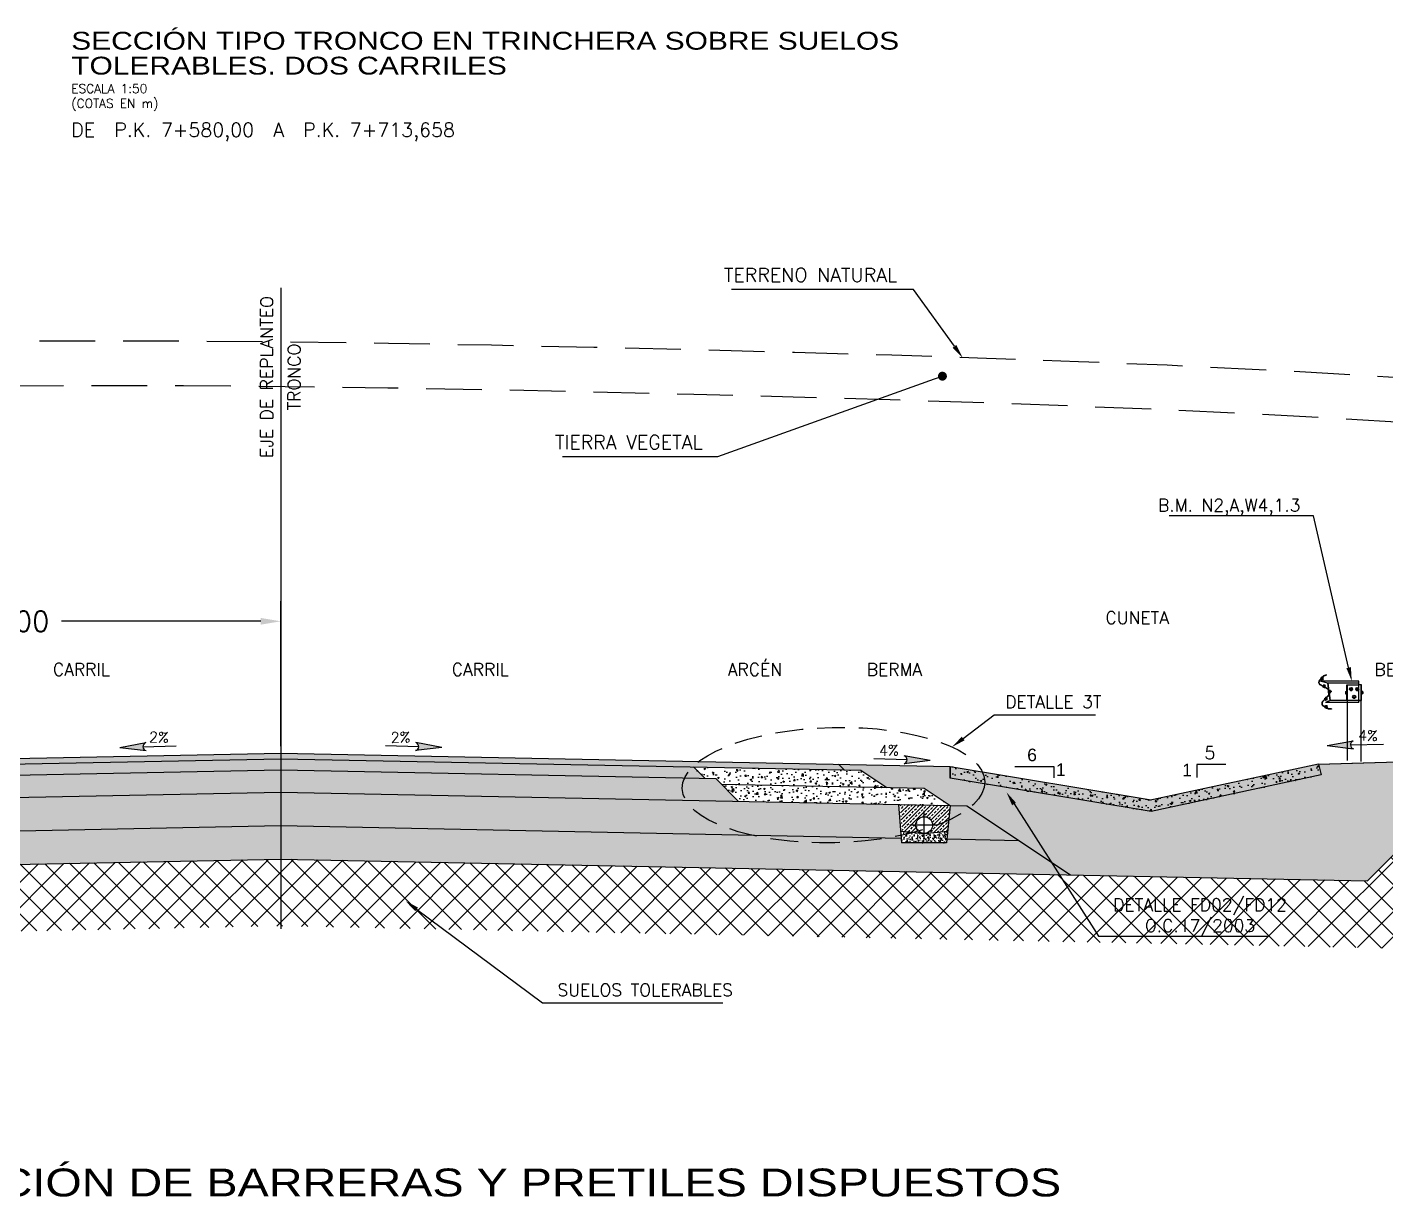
# Model space of a CAD drawing. Header units: metres. Extents: x 750563 to 756046, y 4495933 to 4497284.
# Drawn here: x 755776.78 to 755788.96, y 4496165.02 to 4496175.51 of the extents above; entities that cross this region are included whole.
import ezdxf
from ezdxf import colors
from ezdxf.entities.mleader import LeaderData, LeaderLine
from ezdxf.enums import TextEntityAlignment as Align
from ezdxf.math import Vec2, Vec3

# ---------------------------------------------------------------- set-up
doc = ezdxf.new("R2010")
doc.units = ezdxf.units.M
doc.linetypes.add('kv_TRAZOS', pattern=[0.75, 0.5, -0.25])
for name, color, linetype in [('00_EJES', 2, 'Continuous'), ('00_TEXTO DETALLES', 7, 'Continuous'), ('00_TEXTOS', 7, 'Continuous'), ('00_TITULOS', 190, 'Continuous'), ('00_TITULOS 2', 3, 'Continuous'), ('00_VISTO', 7, 'Continuous'), ('00_VISTO2', 3, 'Continuous'), ('00TRAMA16', 16, 'Continuous'), ('00TRAMA251', 251, 'Continuous'), ('00TRAMA252', 252, 'Continuous'), ('00TRAMA253', 253, 'Continuous'), ('00TRAMA254', 254, 'Continuous'), ('00TRAMA31', 31, 'Continuous'), ('00TRAMA32', 32, 'Continuous'), ('00TRAMA36', 36, 'Continuous')]:
    doc.layers.add(name, color=color, linetype=linetype)
doc.styles.get("Standard").update_dxf_attribs({"font": 'simplex.shx'})
doc.styles.add('STYLE2', font='')
doc.styles.get('STYLE2').set_extended_font_data('Swis721 LtEx BT')
doc.dimstyles.get("Standard").update_dxf_attribs({"dimtxt": 0.18, "dimasz": 0.18, "dimexe": 0.18, "dimexo": 0.0625, "dimgap": 0.09, "dimtad": 0, "dimtih": 1, "dimtoh": 1, "dimdec": 4, "dimzin": 0, "dimdsep": 46, "dimtxsty": 'Standard', "dimcen": 0.09, "dimadec": 0, "dimazin": 0, "dimtfac": 1, "dimtdec": 4, "dimtofl": 0, "dimtmove": 0, "dimatfit": 3, "dimfxl": 1, "dimtolj": 1, "dimtzin": 0, "dimarcsym": 0})
pattern_1 = [(50, (755627.28968, 4495942.88269), (0.145747735, -0.01275127), [0.01524, -0.16764]), (355, (755627.28968, 4495942.88269), (-0.02819426, 0.152845314), [0.012192, -0.134112]), (100.451, (755627.30182, 4495942.88162), (0.117554, 0.14009335), [0.012952, -0.142472]), (46.1842, (755627.28968, 4495942.92333), (0.21686323, -0.03363386), [0.02286, -0.25146]), (96.6356, (755627.30775, 4495942.92052), (0.18992339, 0.19794044), [0.019428, -0.213708]), (351.184, (755627.28968, 4495942.92333), (0.18992368, 0.1979401), [0.018288, -0.201168]), (21, (755627.31, 4495942.91317), (0.121291904, -0.081812415), [0.01524, -0.16764]), (326, (755627.31, 4495942.91317), (0.04944162, 0.14735037), [0.012192, -0.134112]), (71.4514, (755627.3201, 4495942.90635), (0.17073319, 0.065538286), [0.012952, -0.142472]), (37.5, (755627.28968, 4495942.882686), (0.002470883, 0.067644031), [0, -0.1324864, 0, -0.136144, 0, -0.13462]), (7.5, (755627.28968, 4495942.882686), (0.05345573, 0.08014446), [0, -0.0776224, 0, -0.1294384, 0, -0.051308]), (327.5, (755627.244364, 4495942.882686), (0.108472476, -0.004582995), [0, -0.0508, 0, -0.158496, 0, -0.210312]), (317.5, (755627.22404, 4495942.88269), (0.118503345, 0.020341193), [0, -0.06604, 0, -0.1052576, 0, -0.149352])]

# ---------------------------------------------------------------- blocks, each defined once
blk = doc.blocks.new('Barrera')
at = {"layer": '00TRAMA251'}
for p, q in [((-0.072, 0.747), (-0.071, 0.75)), ((-0.072, 0.747), (-0.047, 0.739)), ((-0.071, 0.75), (-0.045, 0.742)), ((-0.047, 0.739), (-0.01, 0.701)), ((-0.045, 0.742), (-0.008, 0.703)), ((-0.018, 0.713), (-0.035, 0.731)), ((-0.386, 0.661), (-0.362, 0.661)), ((-0.386, 0.52), (-0.386, 0.661)), ((-0.379, 0.661), (-0.379, 0.52)), ((-0.362, 0.693), (-0.013, 0.693)), ((-0.362, 0.676), (-0.362, 0.693)), ((-0.362, 0.676), (-0.082, 0.676)), ((-0.362, 0.52), (-0.362, 0.676)), ((-0.259, 0.661), (-0.362, 0.661)), ((-0.36, 0.623), (-0.353, 0.635)), ((-0.36, 0.623), (-0.353, 0.611)), ((-0.34, 0.635), (-0.353, 0.635)), ((-0.34, 0.611), (-0.353, 0.611)), ((-0.333, 0.623), (-0.34, 0.635)), ((-0.333, 0.623), (-0.34, 0.611)), ((-0.305, 0.623), (-0.298, 0.635)), ((-0.305, 0.623), (-0.298, 0.611)), ((-0.285, 0.635), (-0.298, 0.635)), ((-0.285, 0.611), (-0.298, 0.611)), ((-0.278, 0.623), (-0.285, 0.635)), ((-0.278, 0.623), (-0.285, 0.611)), ((-0.259, 0.52), (-0.259, 0.661)), ((-0.108, 0.52), (-0.085, 0.676)), ((-0.104, 0.52), (-0.082, 0.676)), ((-0.096, 0.61), (-0.103, 0.611)), ((-0.091, 0.61), (-0.093, 0.596)), ((-0.092, 0.586), (-0.088, 0.61)), ((-0.088, 0.61), (-0.09, 0.596)), ((-0.082, 0.676), (-0.013, 0.693)), ((-0.079, 0.628), (-0.015, 0.663)), ((-0.078, 0.625), (-0.014, 0.66)), ((-0.057, 0.641), (-0.061, 0.647)), ((-0.052, 0.661), (-0.059, 0.658)), ((-0.059, 0.658), (-0.056, 0.652)), ((-0.059, 0.65), (-0.045, 0.658)), ((-0.052, 0.644), (-0.056, 0.65)), ((-0.056, 0.637), (-0.035, 0.649)), ((-0.055, 0.66), (-0.043, 0.637)), ((-0.054, 0.641), (-0.04, 0.65)), ((-0.052, 0.661), (-0.049, 0.656)), ((-0.043, 0.649), (-0.047, 0.656)), ((-0.037, 0.727), (-0.043, 0.721)), ((-0.043, 0.711), (-0.038, 0.715)), ((-0.043, 0.711), (-0.037, 0.705)), ((-0.029, 0.707), (-0.042, 0.718)), ((-0.038, 0.652), (-0.042, 0.659)), ((-0.04, 0.708), (-0.021, 0.726)), ((-0.033, 0.723), (-0.039, 0.717)), ((-0.037, 0.705), (-0.033, 0.71)), ((-0.022, 0.714), (-0.035, 0.726)), ((-0.025, 0.715), (-0.031, 0.71)), ((-0.021, 0.711), (-0.027, 0.706)), ((-0.397, 0.598), (-0.397, 0.583)), ((-0.396, 0.601), (-0.392, 0.601)), ((-0.396, 0.596), (-0.392, 0.596)), ((-0.396, 0.586), (-0.392, 0.586)), ((-0.396, 0.581), (-0.392, 0.581)), ((-0.389, 0.601), (-0.392, 0.601)), ((-0.389, 0.596), (-0.392, 0.596)), ((-0.389, 0.586), (-0.392, 0.586)), ((-0.389, 0.581), (-0.392, 0.581)), ((-0.388, 0.603), (-0.388, 0.577)), ((-0.386, 0.603), (-0.388, 0.603)), ((-0.388, 0.598), (-0.388, 0.583)), ((-0.388, 0.577), (-0.386, 0.577)), ((-0.386, 0.577), (-0.386, 0.603)), ((-0.362, 0.52), (-0.386, 0.52)), ((-0.381, 0.52), (-0.104, 0.52)), ((-0.362, 0.503), (-0.362, 0.52)), ((-0.362, 0.503), (-0.062, 0.503)), ((-0.332, 0.553), (-0.326, 0.565)), ((-0.332, 0.553), (-0.326, 0.541)), ((-0.312, 0.565), (-0.326, 0.565)), ((-0.312, 0.541), (-0.326, 0.541)), ((-0.305, 0.553), (-0.312, 0.565)), ((-0.305, 0.553), (-0.312, 0.541)), ((-0.259, 0.52), (-0.252, 0.52)), ((-0.252, 0.577), (-0.252, 0.603)), ((-0.252, 0.603), (-0.25, 0.603)), ((-0.25, 0.577), (-0.252, 0.577)), ((-0.25, 0.603), (-0.25, 0.577)), ((-0.25, 0.598), (-0.25, 0.583)), ((-0.249, 0.601), (-0.246, 0.601)), ((-0.249, 0.596), (-0.246, 0.596)), ((-0.249, 0.586), (-0.246, 0.586)), ((-0.249, 0.581), (-0.246, 0.581)), ((-0.242, 0.601), (-0.246, 0.601)), ((-0.242, 0.596), (-0.246, 0.596)), ((-0.242, 0.586), (-0.246, 0.586)), ((-0.242, 0.581), (-0.246, 0.581)), ((-0.241, 0.598), (-0.241, 0.583)), ((-0.117, 0.602), (-0.085, 0.598)), ((-0.112, 0.605), (-0.113, 0.597)), ((-0.113, 0.597), (-0.107, 0.596)), ((-0.112, 0.605), (-0.106, 0.604)), ((-0.108, 0.592), (-0.105, 0.608)), ((-0.099, 0.588), (-0.107, 0.589)), ((-0.098, 0.593), (-0.106, 0.594)), ((-0.097, 0.604), (-0.104, 0.606)), ((-0.104, 0.52), (-0.062, 0.503)), ((-0.1, 0.605), (-0.102, 0.593)), ((-0.097, 0.59), (-0.095, 0.607)), ((-0.096, 0.581), (-0.094, 0.595)), ((-0.093, 0.592), (-0.095, 0.593)), ((-0.091, 0.605), (-0.093, 0.605)), ((-0.091, 0.592), (-0.093, 0.592)), ((-0.092, 0.582), (-0.09, 0.596)), ((-0.089, 0.605), (-0.091, 0.605)), ((-0.085, 0.598), (-0.09, 0.598)), ((-0.089, 0.562), (-0.037, 0.51)), ((-0.087, 0.564), (-0.035, 0.512)), ((-0.072, 0.543), (-0.077, 0.537)), ((-0.077, 0.527), (-0.073, 0.532)), ((-0.077, 0.527), (-0.072, 0.522)), ((-0.064, 0.523), (-0.076, 0.535)), ((-0.075, 0.524), (-0.056, 0.543)), ((-0.068, 0.539), (-0.073, 0.534)), ((-0.072, 0.522), (-0.067, 0.526)), ((-0.053, 0.53), (-0.07, 0.547)), ((-0.057, 0.531), (-0.069, 0.542)), ((-0.06, 0.532), (-0.065, 0.526)), ((-0.056, 0.528), (-0.061, 0.522)), ((-0.115, 0.445), (-0.116, 0.442)), ((-0.116, 0.442), (-0.088, 0.443)), ((-0.115, 0.445), (-0.089, 0.446)), ((-0.089, 0.446), (-0.043, 0.472)), ((-0.088, 0.443), (-0.041, 0.47)), ((-0.076, 0.455), (-0.08, 0.461)), ((-0.071, 0.475), (-0.078, 0.472)), ((-0.078, 0.464), (-0.064, 0.473)), ((-0.078, 0.472), (-0.074, 0.466)), ((-0.071, 0.458), (-0.075, 0.464)), ((-0.075, 0.451), (-0.053, 0.463)), ((-0.074, 0.474), (-0.061, 0.451)), ((-0.073, 0.455), (-0.059, 0.464)), ((-0.071, 0.475), (-0.068, 0.47)), ((-0.062, 0.464), (-0.066, 0.47)), ((-0.057, 0.467), (-0.061, 0.473))]:
    blk.add_line(p, q, dxfattribs=at)
for points in [[(-0.252, 0.52), (-0.252, 0.661), (-0.259, 0.661)], [(-0.379, 0.52), (-0.379, -0.026)], [(-0.259, -0.017), (-0.259, 0.52)]]:
    blk.add_lwpolyline(points, dxfattribs=at)
at = {"layer": '00TRAMA251', "extrusion": (0, 0, -1)}
for centre, major_axis, start_param, end_param in [((-0.036, 0.713), (0.0129, 0.0129), -0.709727, 0.754499), ((-0.346, 0.623), (0.00955, 0.00955), 3.926991, 10.210176), ((-0.346, 0.623), (0.00601, 0.00601), 3.926991, 10.210176), ((-0.291, 0.623), (0.00955, 0.00955), 3.926991, 10.210176), ((-0.291, 0.623), (0.00601, 0.00601), 3.926991, 10.210176), ((-0.102, 0.608), (0.00255, 0.00255), 3.18707, 4.949098), ((-0.099, 0.608), (0.00255, 0.00255), 0.045477, 1.807505), ((-0.103, 0.6), (0.0129, 0.0129), 0.194378, 1.658604), ((-0.068, 0.607), (0.017, 0.017), 4.070108, 4.994643), ((-0.068, 0.607), (-0.0149, 0.0149), 5.640904, 6.565439), ((-0.058, 0.647), (-0.00255, 0.00255), 5.641836, 7.403865), ((-0.056, 0.644), (-0.00255, 0.00255), 2.500244, 4.262272), ((-0.046, 0.643), (0.00882, 0.00882), 4.489103, 5.415005), ((-0.052, 0.655), (0.0129, 0.0129), 1.121735, 2.585961), ((-0.054, 0.656), (-0.00882, 0.00882), 2.918307, 3.844208), ((-0.043, 0.655), (0.00255, 0.00255), 4.07104, 5.833068), ((-0.039, 0.721), (0.00255, 0.00255), 2.239578, 4.001607), ((-0.042, 0.653), (-0.00255, 0.00255), 2.500244, 4.262272), ((-0.027, 0.721), (0.00882, 0.00882), 2.657642, 3.583543), ((-0.037, 0.723), (0.00255, 0.00255), -0.902014, 0.860014), ((-0.037, 0.711), (-0.00882, 0.00882), 1.086845, 2.012747), ((-0.027, 0.709), (0.00255, 0.00255), 2.239578, 4.001607), ((-0.025, 0.711), (-0.00255, 0.00255), 0.668782, 2.43081), ((-0.027, 0.684), (0.017, 0.017), 0.012415, 1.85305), ((-0.027, 0.684), (0.0191, 0.0191), 0.012415, 1.85305), ((-0.393, 0.598), (-0.00228, 0.00228), 4.610001, 6.385573), ((-0.386, 0.591), (-0.00769, 0.00769), 5.019169, 5.976405), ((-0.393, 0.583), (0.00228, 0.00228), 3.039306, 4.814675), ((-0.391, 0.598), (0.00228, 0.00228), -0.102388, 1.673184), ((-0.399, 0.591), (0.00769, 0.00769), 0.30678, 1.264017), ((-0.391, 0.583), (-0.00228, 0.00228), 1.46851, 3.243879), ((-0.319, 0.553), (0.00955, 0.00955), 3.926991, 10.210176), ((-0.319, 0.553), (0.00601, 0.00601), 3.926991, 10.210176), ((-0.239, 0.591), (-0.00769, 0.00769), 5.019169, 5.976405), ((-0.247, 0.598), (-0.00228, 0.00228), 4.610001, 6.385573), ((-0.247, 0.583), (0.00228, 0.00228), 3.039306, 4.814675), ((-0.244, 0.598), (-0.00228, 0.00228), 1.468408, 3.243981), ((-0.252, 0.591), (0.00769, 0.00769), 0.30678, 1.264017), ((-0.244, 0.583), (-0.00228, 0.00228), 1.46851, 3.243879), ((-0.104, 0.591), (0.00255, 0.00255), 3.18707, 4.949098), ((-0.094, 0.598), (0.00882, 0.00882), 3.605133, 4.531034), ((-0.101, 0.591), (0.00255, 0.00255), 0.045477, 1.807505), ((-0.109, 0.601), (0.00882, 0.00882), 0.463541, 1.389442), ((-0.072, 0.579), (-0.017, 0.017), 4.716369, 5.640904), ((-0.072, 0.579), (0.0149, 0.0149), 3.145572, 4.070108), ((-0.074, 0.537), (0.00255, 0.00255), 2.219631, 3.981659), ((-0.062, 0.538), (-0.00882, 0.00882), 4.208491, 5.134392), ((-0.072, 0.539), (-0.00255, 0.00255), 0.648834, 2.410863), ((-0.071, 0.529), (0.0129, 0.0129), -0.729674, 0.734552), ((-0.072, 0.527), (-0.00882, 0.00882), 1.066898, 1.992799), ((-0.062, 0.526), (0.00255, 0.00255), 2.219631, 3.981659), ((-0.06, 0.528), (0.00255, 0.00255), -0.921962, 0.840066), ((-0.055, 0.493), (0.017, 0.017), 0.00398, 1.844615), ((-0.055, 0.493), (0.0191, 0.0191), 0.00398, 1.844615), ((-0.076, 0.461), (0.00255, 0.00255), 4.058535, 5.820563), ((-0.075, 0.458), (0.00255, 0.00255), 0.916942, 2.678971), ((-0.065, 0.458), (-0.00882, 0.00882), 6.047395, 6.973296), ((-0.071, 0.469), (-0.0129, 0.0129), 2.680026, 4.144252), ((-0.072, 0.47), (-0.00882, 0.00882), 2.905802, 3.831703), ((-0.062, 0.469), (-0.00255, 0.00255), 5.629331, 7.39136), ((-0.061, 0.467), (0.00255, 0.00255), 0.916942, 2.678971)]:
    blk.add_ellipse(centre, major_axis=major_axis, ratio=1, start_param=start_param, end_param=end_param, dxfattribs=at)
blk = doc.blocks.new('_Dot')
at = {"color": 0, "linetype": 'ByBlock', "lineweight": -2}
blk.add_line((-0.5, 0), (-1, 0), dxfattribs=at)
at = {"color": 0, "linetype": 'ByBlock', "const_width": 0.5}
blk.add_lwpolyline([(-0.25, 0, 1), (0.25, 0, 1)], format="xyb", close=True, dxfattribs=at)
blk = doc.blocks.new('*D186')
at = {"color": 0, "lineweight": -2, "transparency": 16777216}
for p, q in [((755774.057, 4496168.963), (755774.057, 4496170.362)), ((755779.057, 4496169.063), (755779.057, 4496170.362)), ((755774.237, 4496170.182), (755776.021, 4496170.182)), ((755778.877, 4496170.182), (755777.092, 4496170.182))]:
    blk.add_line(p, q, dxfattribs=at)
at = {"color": 0, "transparency": 16777216}
for points in [[(755774.237, 4496170.212), (755774.237, 4496170.152), (755774.057, 4496170.182)], [(755778.877, 4496170.212), (755778.877, 4496170.152), (755779.057, 4496170.182)]]:
    blk.add_solid(points, dxfattribs=at)
at = {"layer": 'Defpoints', "color": 0, "transparency": 16777216}
for p in [(755774.057, 4496170.182), (755779.057, 4496169), (755774.057, 4496168.9)]:
    blk.add_point(p, dxfattribs=at)
at = {"color": 0, "transparency": 16777216, "insert": (755776.557, 4496170.182), "char_height": 0.18, "attachment_point": 5}
blk.add_mtext('\\A1;5.0000', dxfattribs=at)

msp = doc.modelspace()

# ---------------------------------------------------------------- hatches: boundary and pattern name
at = {"layer": '00_TEXTOS'}
for points in [[(755788.43611, 4496169.0673), (755788.66931, 4496169.10951, 0.32826208), (755788.64409, 4496169.07313, 0.32826208), (755788.67131, 4496169.03822)], [(755777.84603, 4496169.09409, 0.32826208), (755777.8208, 4496169.05771, 0.32826208), (755777.84803, 4496169.0228), (755777.61283, 4496169.05188)], [(755780.26704, 4496169.09409, -0.32826208), (755780.29227, 4496169.05771, -0.32826208), (755780.26504, 4496169.0228), (755780.50025, 4496169.05188)], [(755784.87765, 4496168.93472), (755784.64444, 4496168.97694, -0.32826208), (755784.66967, 4496168.94055, -0.32826208), (755784.64244, 4496168.90564)]]:
    msp.add_hatch(color=256, dxfattribs=at).paths.add_polyline_path(points)
at = {"layer": '00TRAMA251'}
msp.add_hatch(color=256, dxfattribs=at).paths.add_polyline_path([(755784.05654, 4496168.90043), (755779.05654, 4496169.00043), (755774.05654, 4496168.90043), (755774.00654, 4496168.84942), (755779.05654, 4496168.95042), (755784.10654, 4496168.84942)])
h = msp.add_hatch(dxfattribs=at)
h.set_pattern_fill('AR-SAND', color=256, scale=0.001, style=0)
h.set_pattern_definition([(37.5, (755768.22768, 4496167.855454), (-0.00160003, 0.048941324), [0, -0.038608, 0, -0.04318, 0, -0.041275]), (7.5, (755768.22768, 4496167.855454), (0.04495233, 0.07168251), [0, -0.020828, 0, -0.034798, 0, -0.013335]), (327.5, (755768.19644, 4496167.855454), (0.07909924, 0.00014372), [0, -0.0127, 0, -0.04572, 0, -0.05969]), (317.5, (755768.19644, 4496167.855454), (0.07635565, 0.02229293), [0, -0.00635, 0, -0.029972, 0, -0.03429])])
h.paths.add_polyline_path([(755786.85654, 4496168.47732), (755785.05654, 4496168.77473), (755785.05631, 4496168.88043), (755784.05654, 4496168.90043), (755784.10654, 4496168.84942), (755784.25654, 4496168.84642), (755784.48854, 4496168.69175), (755784.82453, 4496168.68503), (755785.05654, 4496168.53036), (755785.20654, 4496168.52736), (755786.13456, 4496167.90868), (755788.79577, 4496167.85545), (755789.8854, 4496168.94508), (755788.35654, 4496168.9022), (755788.38081, 4496168.80513)])
h = msp.add_hatch(dxfattribs=at)
h.set_pattern_fill('AR-CONC', color=256, scale=0.0008, style=0)
h.set_pattern_definition([(50, (755688.42885, 4495980.18375), (0.145747735, -0.01275127), [0.01524, -0.16764]), (355, (755688.42885, 4495980.18375), (-0.02819426, 0.15284531), [0.012192, -0.134112]), (100.451, (755688.44099, 4495980.18268), (0.117554, 0.14009335), [0.012952, -0.142472]), (46.1842, (755688.42885, 4495980.22439), (0.21686323, -0.03363386), [0.02286, -0.25146]), (96.6356, (755688.44692, 4495980.22158), (0.18992339, 0.19794044), [0.019428, -0.213708]), (351.184, (755688.42885, 4495980.22439), (0.18992368, 0.1979401), [0.018288, -0.201168]), (21, (755688.44917, 4495980.21423), (0.121291904, -0.081812415), [0.01524, -0.16764]), (326, (755688.44917, 4495980.21423), (0.04944162, 0.14735037), [0.012192, -0.134112]), (71.4514, (755688.45927, 4495980.20741), (0.17073319, 0.06553829), [0.012952, -0.142472]), (37.5, (755688.428846, 4495980.183746), (0.002470883, 0.067644031), [0, -0.1324864, 0, -0.136144, 0, -0.13462]), (7.5, (755688.42885, 4495980.183746), (0.05345573, 0.08014446), [0, -0.0776224, 0, -0.1294384, 0, -0.051308]), (327.5, (755688.383533, 4495980.183746), (0.108472476, -0.004582995), [0, -0.0508, 0, -0.158496, 0, -0.210312]), (317.5, (755688.36321, 4495980.18375), (0.118503345, 0.020341193), [0, -0.06604, 0, -0.1052576, 0, -0.149352])])
h.paths.add_polyline_path([(755788.3808, 4496168.80517), (755788.35654, 4496168.90219), (755786.85654, 4496168.5804), (755785.05654, 4496168.8804), (755785.05654, 4496168.77473), (755786.79941, 4496168.48676), (755786.86266, 4496168.47885)])
h = msp.add_hatch(dxfattribs=at)
h.set_pattern_fill('AR-CONC', color=256, scale=0.003, style=0)
h.set_pattern_definition([(50, (755772.4156, 4496168.2175), (0.546554, -0.047817), [0.05715, -0.62865]), (355, (755772.4156, 4496168.2175), (-0.105728, 0.57317), [0.04572, -0.50292]), (100.451, (755772.46113, 4496168.2135), (0.440828, 0.52535), [0.04857, -0.53427]), (46.184, (755772.4156, 4496168.3699), (0.813237, -0.126127), [0.085725, -0.942975]), (96.6356, (755772.48335, 4496168.3594), (0.712213, 0.742277), [0.072855, -0.801405]), (351.184, (755772.4156, 4496168.3699), (0.712214, 0.742275), [0.06858, -0.75438]), (21, (755772.4918, 4496168.3318), (0.454845, -0.306797), [0.05715, -0.62865]), (326, (755772.4918, 4496168.3318), (0.185406, 0.552564), [0.04572, -0.50292]), (71.4514, (755772.5297, 4496168.3062), (0.64025, 0.245769), [0.04857, -0.53427]), (37.5, (755772.41558, 4496168.21748), (0.0092658, 0.253665), [0, -0.496824, 0, -0.51054, 0, -0.504825]), (7.5, (755772.41558, 4496168.21748), (0.200459, 0.300542), [0, -0.291084, 0, -0.485394, 0, -0.192405]), (327.5, (755772.24566, 4496168.21748), (0.4067718, -0.0171862), [0, -0.1905, 0, -0.59436, 0, -0.78867]), (317.5, (755772.16946, 4496168.21748), (0.444388, 0.0762795), [0, -0.24765, 0, -0.394716, 0, -0.56007])])
h.paths.add_polyline_path([(755773.08658, 4496168.2309), (755773.05654, 4496168.53036), (755772.87959, 4496168.52682), (755772.41558, 4496168.21748)])
h.paths.add_polyline_path([(755779.05654, 4496168.3503), (755784.61945, 4496168.23904), (755784.59616, 4496168.53957), (755779.05654, 4496168.65036), (755773.51695, 4496168.53957), (755773.49366, 4496168.23904)])
h.paths.add_polyline_path([(755785.0265, 4496168.2309), (755785.67055, 4496168.21802), (755785.20654, 4496168.52736), (755785.05654, 4496168.53036)])
at = {"layer": '00TRAMA252'}
msp.add_hatch(color=256, dxfattribs=at).paths.add_polyline_path([(755779.05654, 4496168.8504), (755782.85654, 4496168.7744), (755782.75654, 4496168.87642), (755779.05654, 4496168.95042), (755775.35654, 4496168.87642), (755775.25654, 4496168.7744)])
at = {"layer": '00TRAMA253'}
h = msp.add_hatch(dxfattribs=at)
h.set_pattern_fill('ANSI37', color=256, scale=0.05, style=0)
h.set_pattern_definition([(45, (755763.77915, 4496167.25046), (-0.1122532, 0.1122532), []), (135, (755763.77915, 4496167.25046), (-0.1122532, -0.1122532), [])])
h.paths.add_polyline_path([(755769.31731, 4496167.85545), (755767.30147, 4496169.8713), (755765.96345, 4496171.20932), (755764.9383, 4496171.89275), (755763.77915, 4496171.90018), (755763.77915, 4496171.30017), (755764.75489, 4496171.29391), (755765.58119, 4496170.74304), (755766.8772, 4496169.44703), (755769.07377, 4496167.25046), (755779.05654, 4496167.45012), (755789.0393, 4496167.25046), (755791.23588, 4496169.44703), (755792.53188, 4496170.74304), (755793.45176, 4496171.35629), (755794.8538, 4496171.31511), (755794.8538, 4496171.91537), (755793.27813, 4496171.96165), (755792.14963, 4496171.20932), (755790.81161, 4496169.8713), (755788.79577, 4496167.85545), (755779.05654, 4496168.05024)])
msp.add_hatch(color=256, dxfattribs=at).paths.add_polyline_path([(755779.05654, 4496168.65036), (755783.15654, 4496168.56836), (755782.95654, 4496168.7724), (755779.05654, 4496168.8504), (755775.15654, 4496168.7724), (755774.95654, 4496168.56836)])
h = msp.add_hatch(dxfattribs=at)
h.set_pattern_fill('ANSI33', color=256, scale=0.0075, style=0)
h.set_pattern_definition([(45, (755656.06064, 4496025.36506), (-0.03367596, 0.03367596), []), (45, (755656.094314, 4496025.36506), (-0.03367596, 0.03367596), [0.0238125, -0.01190625])])
edge = h.paths.add_edge_path()
edge.add_line((755785.03326, 4496168.29828), (755785.05654, 4496168.53036))
edge.add_line((755785.05654, 4496168.53036), (755784.60617, 4496168.53937))
edge.add_line((755784.60617, 4496168.53937), (755784.6248, 4496168.29897))
edge.add_line((755784.6248, 4496168.29897), (755784.81957, 4496168.28153))
edge.add_arc((755784.83289, 4496168.35534), 0.075, -79.76537, 259.76537, ccw=False)
edge.add_line((755784.84622, 4496168.28153), (755785.03326, 4496168.29828))
h = msp.add_hatch(dxfattribs=at)
h.set_pattern_fill('AR-SAND', color=256, scale=0.00075, angle=90, style=0)
h.set_pattern_definition([(127.5, (755656.050624, 4496025.36526), (-0.036705993, -0.0012000235), [0, -0.028956, 0, -0.032385, 0, -0.03095625]), (97.5, (755656.050624, 4496025.36526), (-0.053761883, 0.033714246), [0, -0.015621, 0, -0.0260985, 0, -0.01000125]), (57.5, (755656.050624, 4496025.34183), (-0.000107789, 0.059324428), [0, -0.009525, 0, -0.03429, 0, -0.0447675]), (47.5, (755656.050624, 4496025.34183), (-0.016719699, 0.057266734), [0, -0.0047625, 0, -0.022479, 0, -0.0257175])])
h.paths.add_polyline_path([(755785.03337, 4496168.29939), (755784.8362, 4496168.28173, -0.08955224), (755784.80955, 4496168.28173), (755784.6139, 4496168.29925), (755784.62288, 4496168.19482), (755785.02288, 4496168.19482)])
at = {"layer": '00TRAMA254'}
msp.add_hatch(color=256, dxfattribs=at).paths.add_polyline_path([(755788.3808, 4496168.80517), (755788.35651, 4496168.90233), (755786.85654, 4496168.5804), (755785.05654, 4496168.8804), (755785.05654, 4496168.77473), (755786.79941, 4496168.48676), (755786.86266, 4496168.47885)])
at = {"layer": '00TRAMA31'}
h = msp.add_hatch(dxfattribs=at)
h.set_pattern_fill('AR-CONC', color=256, scale=0.002, style=0)
h.set_pattern_definition([(50, (755771.95157, 4496167.90814), (0.3643693, -0.031878), [0.0381, -0.4191]), (355, (755771.95157, 4496167.90814), (-0.070486, 0.382113), [0.03048, -0.33528]), (100.451, (755771.98194, 4496167.9055), (0.293885, 0.350233), [0.03238, -0.35618]), (46.1842, (755771.95157, 4496168.00974), (0.542158, -0.084085), [0.05715, -0.62865]), (96.6356, (755771.99675, 4496168.00273), (0.474808, 0.494851), [0.04857, -0.53427]), (351.184, (755771.9516, 4496168.00974), (0.47481, 0.49485), [0.04572, -0.50292]), (21, (755772.00237, 4496167.98434), (0.30323, -0.204531), [0.0381, -0.4191]), (326, (755772.00237, 4496167.98434), (0.123604, 0.368376), [0.03048, -0.33528]), (71.4514, (755772.02764, 4496167.9673), (0.426833, 0.163846), [0.03238, -0.35618]), (37.5, (755771.95157, 4496167.90814), (0.0061772, 0.1691101), [0, -0.331216, 0, -0.34036, 0, -0.33655]), (7.5, (755771.95157, 4496167.90814), (0.1336393, 0.2003611), [0, -0.194056, 0, -0.323596, 0, -0.12827]), (327.5, (755771.83829, 4496167.90814), (0.2711812, -0.0114575), [0, -0.127, 0, -0.39624, 0, -0.52578]), (317.5, (755771.7875, 4496167.90814), (0.2962584, 0.050853), [0, -0.1651, 0, -0.263144, 0, -0.37338])])
h.paths.add_polyline_path([(755779.05654, 4496168.05024), (755786.13456, 4496167.90868), (755785.67055, 4496168.21802), (755785.0265, 4496168.2309), (755785.02288, 4496168.19482), (755784.62288, 4496168.19482), (755784.61945, 4496168.23904), (755779.05654, 4496168.3503), (755773.49366, 4496168.23904), (755773.49022, 4496168.19464), (755773.09022, 4496168.19464), (755773.08658, 4496168.2309), (755772.41558, 4496168.21748), (755771.95157, 4496167.90814)])
at = {"layer": '00TRAMA32'}
h = msp.add_hatch(dxfattribs=at)
h.set_pattern_fill('AR-CONC', color=256, scale=0.0008, style=0)
h.set_pattern_definition(pattern_1)
h.paths.add_polyline_path([(755782.75654, 4496168.87642), (755782.85654, 4496168.7744), (755782.95654, 4496168.7724), (755783.00654, 4496168.72139), (755784.48854, 4496168.69175), (755784.25654, 4496168.84642)])
at = {"layer": '00TRAMA36'}
h = msp.add_hatch(dxfattribs=at)
h.set_pattern_fill('AR-CONC', color=256, scale=0.0008, style=0)
h.set_pattern_definition(pattern_1)
h.paths.add_polyline_path([(755785.05654, 4496168.53036), (755784.82453, 4496168.68503), (755783.00654, 4496168.72139), (755783.15654, 4496168.56836)])

# ---------------------------------------------------------------- linework, layer by layer
at = {"layer": '00_EJES', "flags": 128}
for points in [[(755779.05654, 4496173.17092), (755779.05654, 4496167.4247)], [(755784.82288, 4496168.22846), (755784.82288, 4496168.48262)], [(755784.94996, 4496168.35554), (755784.6958, 4496168.35554)]]:
    msp.add_lwpolyline(points, dxfattribs=at)
at = {"layer": '00_TEXTO DETALLES', "color": 2, "linetype": 'kv_TRAZOS', "ltscale": 0.5}
msp.add_ellipse((755784.01051, 4496168.71381), major_axis=(1.3556, 0.03078), ratio=0.38130633, dxfattribs=at)
at = {"layer": '00_TEXTOS'}
for points in [[(755788.43611, 4496169.0673), (755788.66931, 4496169.10951)], [(755777.61283, 4496169.05188), (755777.84603, 4496169.09409)], [(755777.61283, 4496169.05188), (755777.84803, 4496169.0228)], [(755777.8208, 4496169.05771), (755778.11729, 4496169.06603)], [(755780.29227, 4496169.05771), (755779.99579, 4496169.06603)], [(755780.50025, 4496169.05188), (755780.26504, 4496169.0228)], [(755780.50025, 4496169.05188), (755780.26704, 4496169.09409)], [(755788.43611, 4496169.0673), (755788.67131, 4496169.03822)], [(755788.64409, 4496169.07313), (755788.94057, 4496169.08145)], [(755784.66967, 4496168.94055), (755784.37319, 4496168.94887)], [(755784.87765, 4496168.93472), (755784.64244, 4496168.90564)], [(755784.87765, 4496168.93472), (755784.64444, 4496168.97694)], [(755785.63714, 4496168.87974), (755785.98542, 4496168.87974)], [(755785.98542, 4496168.87974), (755785.98542, 4496168.77974)], [(755787.52626, 4496168.89818), (755787.26785, 4496168.89818)], [(755787.26785, 4496168.89818), (755787.26785, 4496168.78074)]]:
    msp.add_lwpolyline(points, dxfattribs=at)
for points in [[(755788.66931, 4496169.10951, 0.32826208), (755788.64409, 4496169.07313)], [(755777.84603, 4496169.09409, 0.32826208), (755777.8208, 4496169.05771)], [(755777.8208, 4496169.05771, 0.32826208), (755777.84803, 4496169.0228)], [(755780.26504, 4496169.0228, 0.32826208), (755780.29227, 4496169.05771)], [(755780.29227, 4496169.05771, 0.32826208), (755780.26704, 4496169.09409)], [(755788.64409, 4496169.07313, 0.32826208), (755788.67131, 4496169.03822)], [(755784.64244, 4496168.90564, 0.32826208), (755784.66967, 4496168.94055)], [(755784.66967, 4496168.94055, 0.32826208), (755784.64444, 4496168.97694)]]:
    msp.add_lwpolyline(points, format="xyb", dxfattribs=at)
at = {"layer": '00_VISTO', "flags": 128}
for points in [[(755784.59616, 4496168.53957), (755785.05654, 4496168.53036), (755785.02288, 4496168.19482), (755784.62288, 4496168.19482), (755784.59616, 4496168.53957)], [(755784.61222, 4496168.2994), (755784.82288, 4496168.28054), (755785.03354, 4496168.2994)]]:
    msp.add_lwpolyline(points, dxfattribs=at)
at = {"layer": '00_VISTO'}
msp.add_circle((755784.82288, 4496168.35554), 0.075, dxfattribs=at)
at = {"layer": '00_VISTO2'}
for p, q in [((755782.75654, 4496168.87642), (755782.85654, 4496168.7744)), ((755784.05654, 4496168.90043), (755784.10654, 4496168.84942)), ((755782.95654, 4496168.7724), (755783.15654, 4496168.56836)), ((755784.25654, 4496168.84642), (755784.48854, 4496168.69175)), ((755784.82453, 4496168.68503), (755785.05654, 4496168.53036)), ((755785.20654, 4496168.52736), (755786.13456, 4496167.90868))]:
    msp.add_line(p, q, dxfattribs=at)
for points in [[(755790.81161, 4496169.8713), (755788.79577, 4496167.85545)], [(755785.05631, 4496168.88043), (755786.85654, 4496168.5804)], [(755785.05654, 4496168.77473), (755785.05631, 4496168.88043)], [(755788.35654, 4496168.9022), (755786.83551, 4496168.57508)], [(755788.35654, 4496168.9022), (755789.8854, 4496168.94508)], [(755788.35654, 4496168.9022), (755788.85654, 4496168.91623)], [(755788.35654, 4496168.9022), (755788.38079, 4496168.80519)], [(755786.85654, 4496168.47732), (755785.05654, 4496168.77473)], [(755788.38081, 4496168.80513), (755786.85654, 4496168.47732)]]:
    msp.add_lwpolyline(points, dxfattribs=at)
at = {"layer": '00_VISTO2', "flags": 128}
for points in [[(755773.05676, 4496168.88043), (755779.05654, 4496169.00043), (755785.05631, 4496168.88043)], [(755773.85654, 4496168.84642), (755779.05654, 4496168.95042), (755784.25654, 4496168.84642)], [(755785.05654, 4496168.88043), (755785.05654, 4496168.77473)], [(755775.15654, 4496168.7724), (755779.05654, 4496168.8504), (755782.95654, 4496168.7724)], [(755772.87959, 4496168.52682), (755779.05654, 4496168.65036), (755785.20654, 4496168.52736)], [(755783.00654, 4496168.72139), (755784.82453, 4496168.68503)], [(755773.49366, 4496168.23904), (755779.05654, 4496168.3503), (755784.61945, 4496168.23904)], [(755785.0265, 4496168.2309), (755785.67055, 4496168.21802)], [(755769.31731, 4496167.85545), (755779.05654, 4496168.05024), (755788.79577, 4496167.85545)]]:
    msp.add_lwpolyline(points, dxfattribs=at)
at = {"layer": '00TRAMA16', "color": 80, "linetype": 'kv_TRAZOS', "flags": 128}
msp.add_lwpolyline([(755764.9383, 4496171.89275), (755765.02581, 4496171.89219), (755765.78199, 4496172.05814), (755766.70355, 4496172.20682), (755767.5675, 4496172.30347), (755768.38919, 4496172.36563), (755769.18398, 4496172.41084), (755769.9655, 4496172.45353), (755770.74042, 4496172.49579), (755771.51367, 4496172.53658), (755772.29019, 4496172.57488), (755773.07492, 4496172.60966), (755773.87278, 4496172.63989), (755774.68871, 4496172.66456), (755775.52766, 4496172.68263), (755776.3928, 4496172.69337), (755777.28039, 4496172.69725), (755778.18491, 4496172.695), (755779.10088, 4496172.6874), (755780.02278, 4496172.67517), (755780.94512, 4496172.65909), (755781.8624, 4496172.6399), (755782.76912, 4496172.61834), (755783.66016, 4496172.59501), (755784.53198, 4496172.56978), (755785.38142, 4496172.54233), (755786.20532, 4496172.51239), (755787.00053, 4496172.47964), (755787.76389, 4496172.44378), (755788.49224, 4496172.40452), (755789.18241, 4496172.36156), (755789.83178, 4496172.3147), (755790.43975, 4496172.26411), (755791.00623, 4496172.21008), (755791.53115, 4496172.15288), (755792.01444, 4496172.0928), (755792.456, 4496172.03011), (755792.85577, 4496171.9651), (755792.89758, 4496171.95726), (755793.27813, 4496171.96165)], dxfattribs=at)
at = {"layer": '00TRAMA16', "linetype": 'kv_TRAZOS', "flags": 128}
msp.add_lwpolyline([(755765.39229, 4496171.59009), (755766.75767, 4496171.81038), (755767.60483, 4496171.90515), (755768.41563, 4496171.96649), (755769.20625, 4496172.01146), (755769.98728, 4496172.05413), (755770.76184, 4496172.09636), (755771.53406, 4496172.1371), (755772.3089, 4496172.17531), (755773.09135, 4496172.20999), (755773.8864, 4496172.24012), (755774.69906, 4496172.26469), (755775.53445, 4496172.28268), (755776.39616, 4496172.29338), (755777.28076, 4496172.29724), (755778.18276, 4496172.29501), (755779.09656, 4496172.28742), (755780.01664, 4496172.27522), (755780.93745, 4496172.25916), (755781.85347, 4496172.24), (755782.75913, 4496172.21847), (755783.64914, 4496172.19516), (755784.51973, 4496172.16996), (755785.3677, 4496172.14257), (755786.18983, 4496172.11269), (755786.98292, 4496172.08002), (755787.74374, 4496172.04429), (755788.46905, 4496172.00519), (755789.15559, 4496171.96246), (755789.8008, 4496171.91589), (755790.40417, 4496171.86569), (755790.96557, 4496171.81214), (755791.48481, 4496171.75556), (755791.96165, 4496171.69628), (755792.39578, 4496171.63465), (755792.5499, 4496171.60958), (755792.74162, 4496171.60398)], dxfattribs=at)

# ---------------------------------------------------------------- block references
at = {"layer": '00TRAMA251', "xscale": -1}
msp.add_blockref('Barrera', (755788.35841, 4496168.95192), dxfattribs=at)

# ---------------------------------------------------------------- texts
at = {"layer": '00_TEXTOS'}
for s, p in [('EJE DE REPLANTEO', (755778.93003, 4496172.37209)), ('TRONCO', (755779.17556, 4496172.37209))]:
    msp.add_text(s, height=0.1125, rotation=90, dxfattribs=at).set_placement(p, align=Align.MIDDLE_CENTER)
for s, p in [('CUNETA', (755786.73212, 4496170.21424)), ('ARCÉN', (755783.30654, 4496169.75038)), ('CARRIL', (755777.26894, 4496169.75038)), ('CARRIL', (755780.84413, 4496169.75038)), ('BERMA', (755784.55654, 4496169.75038)), ('BERMA', (755789.10654, 4496169.75038))]:
    msp.add_text(s, height=0.1125, dxfattribs=at).set_placement(p, align=Align.MIDDLE_CENTER)
for s, rotation, p in [('2%%%', 358.393343, (755777.8744, 4496169.09845)), ('2%%%', 1.606657, (755780.04233, 4496169.09294)), ('4%%%', 358.393343, (755788.71121, 4496169.11349)), ('4%%%', 1.606657, (755784.41973, 4496168.97579))]:
    msp.add_text(s, height=0.093748, rotation=rotation, dxfattribs=at).set_placement(p)
at = {"layer": '00_TEXTOS', "char_height": 0.1125, "width": 0.0572455, "attachment_point": 5}
for s, insert in [('{\\fArial|b0|i0|c0|p34;6}', (755785.79024, 4496168.98346)), ('5', (755787.384, 4496169.00344)), ('{\\fArial|b0|i0|c0|p34;1}', (755786.04761, 4496168.85111)), ('{\\fArial|b0|i0|c0|p34;1}', (755787.17946, 4496168.84939))]:
    msp.add_mtext(s, dxfattribs=dict(at, insert=insert))
at = {"layer": '00_TITULOS', "style": 'STYLE2', "width": 1.2}
for s, height, p in [('SECCIÓN TIPO TRONCO EN TRINCHERA SOBRE SUELOS', 0.1599959, (755777.17787, 4496175.30646)), ('TOLERABLES. DOS CARRILES', 0.1599959, (755777.17787, 4496175.08325)), ('CUADRO-RESUMEN DE UBICACIÓN DE BARRERAS Y PRETILES DISPUESTOS', 0.25, (755770.38033, 4496165.02622))]:
    msp.add_text(s, height=height, dxfattribs=at).set_placement(p)
at = {"layer": '00_TITULOS', "color": 7}
for s, p in [('ESCALA 1:50', (755777.17787, 4496174.91781)), ('(COTAS EN m)', (755777.17787, 4496174.78457))]:
    msp.add_text(s, height=0.079998, dxfattribs=at).set_placement(p)
at = {"layer": '00_TITULOS 2'}
msp.add_text('DE  P.K. 7+580,00  A  P.K. 7+713,658', height=0.125, dxfattribs=at).set_placement((755777.17787, 4496174.52479))

# ---------------------------------------------------------------- dimensions: what is measured, and where the dimension line sits
dim = msp.add_linear_dim(base=(755774.05654, 4496170.18219), p1=(755779.05654, 4496169.00043), p2=(755774.05654, 4496168.90043), dimstyle='Standard')
dim.commit()
dim.dimension.update_dxf_attribs({"geometry": '*D186', "text_midpoint": (755776.55654, 4496170.18219)})

# ---------------------------------------------------------------- leaders
at = {"layer": '00_TEXTO DETALLES'}
ml = msp.add_multileader_mtext('Standard', dxfattribs=at)
ml.set_content('DETALLE 3T', color=256)
ml.set_leader_properties()
ml.build(insert=Vec2(0, 0))
ml.multileader.update_dxf_attribs({"text_left_attachment_type": 5, "text_right_attachment_type": 5, "dogleg_length": 0, "arrow_head_size": 0.125})
ctx = ml.context
ctx.base_point, ctx.char_height, ctx.arrow_head_size, ctx.landing_gap_size, ctx.plane_origin = Vec3(755785.45142, 4496169.34415), 0.1125, 0.125, 0.05, Vec3(755778.68151, 4496164.78938)
ctx.left_attachment, ctx.right_attachment, ctx.text_align_type = 5, 5, 1
notes = []
notes.append((ctx, [(0, (1, 1, 0), (755785.45142, 4496169.34415), (1, 0), 0, [(0, [(755785.07324, 4496169.0555)], 0, [])])]))
ctx.mtext.insert, ctx.mtext.alignment, ctx.mtext.line_spacing_style, ctx.mtext.flow_direction = Vec3(755785.98088, 4496169.51665), 2, 2, 5
ml = msp.add_multileader_mtext('Standard', dxfattribs=at)
ml.set_content('DETALLE FD02/FD12\\PO.C.17/2003', color=256)
ml.set_leader_properties()
ml.build(insert=Vec2(0, 0))
ml.multileader.update_dxf_attribs({"text_left_attachment_type": 5, "text_right_attachment_type": 5, "dogleg_length": 0, "arrow_head_size": 0.125})
ctx = ml.context
ctx.base_point, ctx.char_height, ctx.arrow_head_size, ctx.landing_gap_size, ctx.plane_origin = Vec3(755786.38606, 4496167.35981), 0.1125, 0.125, 0.05, Vec3(755784.99154, 4496161.69554)
ctx.left_attachment, ctx.right_attachment, ctx.text_align_type = 5, 5, 1
notes.append((ctx, [(0, (1, 1, 0), (755786.38606, 4496167.35981), (1, 0), 0, [(0, [(755785.561, 4496168.64957)], 0, [])])]))
ctx.mtext.insert, ctx.mtext.alignment, ctx.mtext.line_spacing_style, ctx.mtext.flow_direction = Vec3(755787.29588, 4496167.69731), 2, 2, 5
at = {"layer": '00_TEXTOS'}
ml = msp.add_multileader_mtext('Standard', dxfattribs=at)
ml.set_content('TERRENO NATURAL', color=256)
ml.set_leader_properties()
ml.build(insert=Vec2(0, 0))
ml.multileader.update_dxf_attribs({"text_left_attachment_type": 5, "text_right_attachment_type": 5, "dogleg_length": 0, "arrow_head_size": 0.125})
ctx = ml.context
ctx.base_point, ctx.char_height, ctx.arrow_head_size, ctx.landing_gap_size, ctx.plane_origin = Vec3(755782.84039, 4496173.15748), 0.125, 0.125, 0.05, Vec3(755787.11992, 4496173.24701)
ctx.left_attachment, ctx.right_attachment, ctx.text_align_type = 5, 5, 1
notes.append((ctx, [(1, (1, 1, 0), (755784.7261, 4496173.15748), (-1, 0), 0, [(0, [(755785.1679, 4496172.54566)], 0, [])])]))
ctx.mtext.insert, ctx.mtext.alignment, ctx.mtext.line_spacing_style, ctx.mtext.flow_direction = Vec3(755783.80408, 4496173.34914), 2, 2, 5
ml = msp.add_multileader_mtext('Standard', dxfattribs=at)
ml.set_content('TIERRA VEGETAL', color=256)
ml.set_leader_properties()
ml.set_arrow_properties(name='DOT')
ml.build(insert=Vec2(0, 0))
ml.multileader.update_dxf_attribs({"text_left_attachment_type": 5, "text_right_attachment_type": 5, "dogleg_length": 0, "arrow_head_size": 0.08})
ctx = ml.context
ctx.base_point, ctx.char_height, ctx.arrow_head_size, ctx.landing_gap_size, ctx.plane_origin = Vec3(755781.32794, 4496171.65778), 0.125, 0.08, 0.05, Vec3(755785.36342, 4496171.74731)
ctx.left_attachment, ctx.right_attachment, ctx.text_align_type = 5, 5, 1
notes.append((ctx, [(1, (1, 1, 0), (755782.9696, 4496171.65778), (-1, 0), 0, [(0, [(755784.98687, 4496172.37946)], 0, [])])]))
ctx.mtext.insert, ctx.mtext.alignment, ctx.mtext.line_spacing_style, ctx.mtext.flow_direction = Vec3(755782.17556, 4496171.84944), 2, 2, 5
ml = msp.add_multileader_mtext('Standard', dxfattribs=at)
ml.set_content('B.M. N2,A,W4,1.3 ', color=256)
ml.set_leader_properties()
ml.build(insert=Vec2(0, 0))
ml.multileader.update_dxf_attribs({"text_left_attachment_type": 5, "text_right_attachment_type": 5, "dogleg_length": 0, "arrow_head_size": 0.125})
ctx = ml.context
ctx.base_point, ctx.char_height, ctx.arrow_head_size, ctx.landing_gap_size, ctx.plane_origin = Vec3(755786.80822, 4496171.12856), 0.1125, 0.125, 0.05, Vec3(755785.88184, 4496167.752)
ctx.left_attachment, ctx.right_attachment, ctx.text_align_type = 5, 5, 1
notes.append((ctx, [(1, (1, 1, 0), (755788.31179, 4496171.12856), (-1, 0), 0, [(0, [(755788.65623, 4496169.64481)], 0, [])])]))
ctx.mtext.insert, ctx.mtext.alignment, ctx.mtext.line_spacing_style, ctx.mtext.flow_direction = Vec3(755787.55733, 4496171.27856), 2, 2, 5
ml = msp.add_multileader_mtext('Standard', dxfattribs=at)
ml.set_content('SUELOS TOLERABLES', color=256)
ml.set_leader_properties()
ml.build(insert=Vec2(0, 0))
ml.multileader.update_dxf_attribs({"text_left_attachment_type": 5, "text_right_attachment_type": 5, "dogleg_length": 0, "arrow_head_size": 0.125})
ctx = ml.context
ctx.base_point, ctx.char_height, ctx.arrow_head_size, ctx.landing_gap_size, ctx.plane_origin = Vec3(755781.40196, 4496166.76107), 0.1125, 0.125, 0.05, Vec3(755775.46499, 4496164.73272)
ctx.left_attachment, ctx.right_attachment, ctx.text_align_type = 5, 5, 1
notes.append((ctx, [(0, (1, 1, 0), (755781.40196, 4496166.76107), (1, 0), 0, [(0, [(755780.17366, 4496167.67467)], 0, [])])]))
ctx.mtext.insert, ctx.mtext.alignment, ctx.mtext.line_spacing_style, ctx.mtext.flow_direction = Vec3(755782.3225, 4496166.93357), 2, 2, 5
for ctx, leaders in notes:
    for number, flags, end, landing, length, lines in leaders:
        leader = LeaderData()
        leader.index, (leader.has_last_leader_line, leader.has_dogleg_vector, leader.attachment_direction) = number, flags
        leader.last_leader_point, leader.dogleg_vector, leader.dogleg_length = Vec3(end), Vec3(landing), length
        for number, points, colour, breaks in lines:
            line = LeaderLine()
            line.index, line.vertices, line.color, line.breaks = number, Vec3.list(points), colors.encode_raw_color(colour), breaks
            leader.lines.append(line)
        ctx.leaders.append(leader)

doc.saveas('drawing.dxf')
